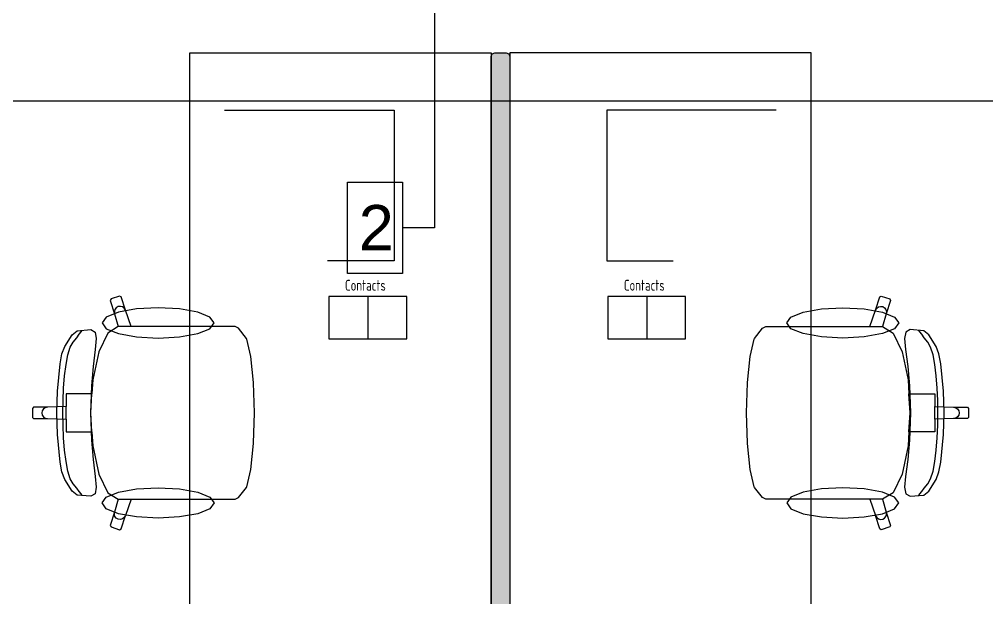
# Model space of a CAD drawing. Extents: x 25325 to 182345, y 3956 to 147305.
# Drawn here: x 91180.438 to 91182.461, y 73650.783 to 73651.992 of the extents above; entities that cross this region are included whole.
import ezdxf

# ---------------------------------------------------------------- set-up
doc = ezdxf.new("R2010")
doc.units = 0
doc.header["$MEASUREMENT"] = 0
for name, color, linetype in [('CAT6A CEILING PORTS', 5, 'CONTINUOUS'), ('CAT6A UNDERGROUND PORTS ROUTING', 1, 'CONTINUOUS'), ('CONTACTORS', 3, 'CONTINUOUS')]:
    doc.layers.add(name, color=color, linetype=linetype)
doc.styles.add('PDF Arial', font='arial.ttf')
doc.styles.add('Tabla_100', font='simplex.shx', dxfattribs={"width": 0.7, "height": 20})

# ---------------------------------------------------------------- blocks, each defined once
blk = doc.blocks.new('Sheet-Климатична и вентилационна система офис помещение етаж 4_1')
at = {"layer": 'CAT6A UNDERGROUND PORTS ROUTING', "true_color": 0xd8d8d8, "transparency": 33554687}
blk.add_hatch(color=254, dxfattribs=at).paths.add_polyline_path([(13.4594, 13.3669), (13.4649, 13.3692), (13.4672, 13.3748), (13.467, 14.6208), (13.4662, 14.6227), (13.4614, 14.6264), (13.4594, 14.6267), (13.4357, 14.6267), (13.4302, 14.6244), (13.4279, 14.6188), (13.4281, 13.3727), (13.4289, 13.3708), (13.4337, 13.3672), (13.4357, 13.3669)])
at = {"layer": 'CAT6A UNDERGROUND PORTS ROUTING', "color": 7, "transparency": 33554687}
for points in [[(13.3098, 14.9291), (13.3098, 14.2609)], [(13.1275, 14.3561), (13.2424, 14.3561), (13.2424, 14.1656), (13.1275, 14.1656), (13.1275, 14.3561)], [(13.3098, 14.2609), (13.2424, 14.2609)]]:
    blk.add_lwpolyline(points, dxfattribs=at)
at = {"layer": 'CAT6A UNDERGROUND PORTS ROUTING', "color": 253, "true_color": 0x9c9c9c, "transparency": 33554687}
for points in [[(12.798, 14.6267), (13.4279, 14.6267), (13.4279, 13.3669), (12.798, 13.3669), (12.798, 14.6267)], [(13.4279, 14.6188), (13.4302, 14.6244), (13.4357, 14.6267)], [(13.4279, 13.3748), (13.4279, 14.6188)], [(13.4357, 14.6267), (13.4594, 14.6267)], [(13.4594, 14.6267), (13.4649, 14.6244), (13.4672, 14.6188)], [(14.0971, 14.6267), (13.4672, 14.6267), (13.4672, 13.3669), (14.0971, 13.3669), (14.0971, 14.6267)], [(13.4672, 14.6188), (13.4672, 13.3748)], [(12.8707, 14.5066), (13.225, 14.5066)], [(12.8707, 14.5066), (12.8707, 14.5066)], [(13.225, 14.5066), (13.225, 14.1917)], [(14.0244, 14.5066), (13.6701, 14.5066)], [(13.6701, 14.5066), (13.6701, 14.1917)], [(14.0244, 14.5066), (14.0244, 14.5066)], [(13.225, 14.1917), (13.0861, 14.1917)], [(13.6701, 14.1917), (13.809, 14.1917)], [(12.663, 14.0886), (12.654, 14.1164), (12.651, 14.118), (12.6331, 14.1121), (12.6316, 14.1091), (12.6406, 14.0812), (12.6482, 14.0543), (12.6263, 14.0407), (12.6075, 14.0015), (12.595, 13.943), (12.5932, 13.9135), (12.5627, 13.9135), (12.5391, 13.9135), (12.5391, 13.8872), (12.4999, 13.8858), (12.4708, 13.8858), (12.4685, 13.8834), (12.4685, 13.8739), (12.4685, 13.8644), (12.4708, 13.862), (12.4999, 13.862), (12.5391, 13.8606), (12.5391, 13.8343), (12.5627, 13.8343), (12.5932, 13.8343), (12.595, 13.8048), (12.6075, 13.7462), (12.6263, 13.7071), (12.6482, 13.6935), (12.6406, 13.6666), (12.6316, 13.6387), (12.6331, 13.6357), (12.651, 13.6298), (12.654, 13.6313), (12.663, 13.6592)], [(14.2321, 14.0886), (14.2411, 14.1164), (14.2441, 14.118), (14.262, 14.1121), (14.2635, 14.1091), (14.2545, 14.0812), (14.2469, 14.0543), (14.2689, 14.0407), (14.2876, 14.0015), (14.3001, 13.943), (14.302, 13.9135), (14.3324, 13.9135), (14.356, 13.9135), (14.356, 13.8872), (14.3953, 13.8858), (14.4243, 13.8858), (14.4267, 13.8834), (14.4267, 13.8739), (14.4267, 13.8644), (14.4243, 13.862), (14.3953, 13.862), (14.356, 13.8606), (14.356, 13.8343), (14.3324, 13.8343), (14.302, 13.8343), (14.3001, 13.8048), (14.2876, 13.7462), (14.2689, 13.7071), (14.2469, 13.6935), (14.2545, 13.6666), (14.2635, 13.6387), (14.262, 13.6357), (14.2441, 13.6298), (14.2411, 13.6313), (14.2321, 13.6592)], [(12.7315, 14.0938), (12.6866, 14.0914), (12.6485, 14.0845), (12.6231, 14.0742), (12.6142, 14.0621), (12.6231, 14.0499), (12.6485, 14.0397), (12.6866, 14.0328), (12.7315, 14.0304), (12.7764, 14.0328), (12.8144, 14.0397), (12.8399, 14.0499), (12.8488, 14.0621), (12.8399, 14.0742), (12.8144, 14.0845), (12.7764, 14.0914), (12.7315, 14.0938)], [(12.6753, 14.0544), (12.663, 14.0886), (12.6607, 14.0926), (12.6571, 14.0955), (12.6527, 14.0967), (12.6481, 14.0962), (12.6441, 14.0939), (12.6413, 14.0903), (12.64, 14.0858), (12.6406, 14.0812)], [(14.1636, 14.0938), (14.2085, 14.0914), (14.2466, 14.0845), (14.272, 14.0742), (14.281, 14.0621), (14.272, 14.0499), (14.2466, 14.0397), (14.2085, 14.0328), (14.1636, 14.0304), (14.1187, 14.0328), (14.0807, 14.0397), (14.0552, 14.0499), (14.0463, 14.0621), (14.0552, 14.0742), (14.0807, 14.0845), (14.1187, 14.0914), (14.1636, 14.0938)], [(14.2198, 14.0544), (14.2321, 14.0886), (14.2344, 14.0926), (14.238, 14.0955), (14.2424, 14.0967), (14.247, 14.0962), (14.251, 14.0939), (14.2538, 14.0903), (14.2551, 14.0858), (14.2545, 14.0812)], [(12.5212, 13.9192), (12.5267, 13.9768), (12.5304, 13.9972), (12.5362, 14.0129), (12.552, 14.0373), (12.5623, 14.0456), (12.5908, 14.0482), (12.5998, 14.0429), (12.6022, 14.0294), (12.6002, 14.0066), (12.5956, 13.9709), (12.5919, 13.9308), (12.5901, 13.8739), (12.5919, 13.817), (12.5956, 13.7769), (12.6002, 13.7412), (12.6022, 13.7184), (12.5998, 13.7049), (12.5908, 13.6996), (12.5623, 13.7022), (12.552, 13.7105), (12.5362, 13.7349), (12.5304, 13.7506), (12.5267, 13.771), (12.5212, 13.8286), (12.5194, 13.8739), (12.5212, 13.9192)], [(12.5666, 14.0383), (12.5707, 14.0432), (12.5727, 14.0461)], [(12.6482, 13.6935), (12.6483, 13.6934), (12.6753, 13.6934), (12.84, 13.6934), (12.8684, 13.6934), (12.8928, 13.6934), (12.8996, 13.6969), (12.9162, 13.718), (12.9169, 13.7197), (12.9254, 13.7559), (12.931, 13.81), (12.9311, 13.8109), (12.933, 13.8739), (12.9311, 13.9369), (12.931, 13.9377), (12.9254, 13.9919), (12.9169, 14.028), (12.9162, 14.0297), (12.8996, 14.0508), (12.8928, 14.0544), (12.8684, 14.0544), (12.84, 14.0544), (12.6753, 14.0544), (12.6483, 14.0544), (12.6482, 14.0543)], [(14.2469, 13.6935), (14.2468, 13.6934), (14.2198, 13.6934), (14.0552, 13.6934), (14.0267, 13.6934), (14.0023, 13.6934), (13.9955, 13.6969), (13.9789, 13.718), (13.9782, 13.7197), (13.9698, 13.7559), (13.9641, 13.81), (13.9641, 13.8109), (13.9621, 13.8739), (13.9641, 13.9369), (13.9641, 13.9377), (13.9698, 13.9919), (13.9782, 14.028), (13.9789, 14.0297), (13.9955, 14.0508), (14.0023, 14.0544), (14.0267, 14.0544), (14.0552, 14.0544), (14.2198, 14.0544), (14.2468, 14.0544), (14.2469, 14.0543)], [(14.3739, 13.9192), (14.3685, 13.9768), (14.3647, 13.9972), (14.359, 14.0129), (14.3432, 14.0373), (14.3328, 14.0456), (14.3044, 14.0482), (14.2953, 14.0429), (14.2929, 14.0294), (14.2949, 14.0066), (14.2995, 13.9709), (14.3032, 13.9308), (14.305, 13.8739), (14.3032, 13.817), (14.2995, 13.7769), (14.2949, 13.7412), (14.2929, 13.7184), (14.2953, 13.7049), (14.3044, 13.6996), (14.3328, 13.7022), (14.3432, 13.7105), (14.359, 13.7349), (14.3647, 13.7506), (14.3685, 13.771), (14.3739, 13.8286), (14.3757, 13.8739), (14.3739, 13.9192)], [(14.3285, 14.0383), (14.3245, 14.0432), (14.3224, 14.0461)], [(12.5727, 13.7016), (12.5707, 13.7046), (12.5666, 13.7095), (12.5618, 13.7166), (12.5538, 13.7258), (12.5478, 13.7362), (12.5428, 13.7523), (12.539, 13.7727), (12.536, 13.7963), (12.534, 13.8218), (12.5329, 13.8481), (12.5325, 13.8739), (12.5329, 13.8996), (12.534, 13.9259), (12.536, 13.9515), (12.539, 13.9751), (12.5428, 13.9955), (12.5478, 14.0115), (12.5538, 14.0219), (12.5618, 14.0311), (12.5666, 14.0383)], [(14.3224, 13.7016), (14.3245, 13.7046), (14.3285, 13.7095), (14.3334, 13.7166), (14.3413, 13.7258), (14.3473, 13.7362), (14.3523, 13.7523), (14.3562, 13.7727), (14.3591, 13.7963), (14.3611, 13.8218), (14.3622, 13.8481), (14.3626, 13.8739), (14.3622, 13.8996), (14.3611, 13.9259), (14.3591, 13.9515), (14.3562, 13.9751), (14.3523, 13.9955), (14.3473, 14.0115), (14.3413, 14.0219), (14.3334, 14.0311), (14.3285, 14.0383)], [(12.5932, 13.8343), (12.5906, 13.8739), (12.5932, 13.9135)], [(14.302, 13.8343), (14.3045, 13.8739), (14.302, 13.9135)], [(12.4999, 13.8858), (12.4954, 13.8849), (12.4915, 13.8823), (12.489, 13.8784), (12.4881, 13.8739), (12.489, 13.8693), (12.4915, 13.8655), (12.4954, 13.8629), (12.4999, 13.862)], [(12.5391, 13.8606), (12.5391, 13.8739), (12.5391, 13.8872)], [(14.356, 13.8606), (14.356, 13.8739), (14.356, 13.8872)], [(14.3953, 13.8858), (14.3998, 13.8849), (14.4036, 13.8823), (14.4061, 13.8784), (14.407, 13.8739), (14.4061, 13.8693), (14.4036, 13.8655), (14.3998, 13.8629), (14.3953, 13.862)], [(12.7315, 13.654), (12.6866, 13.6564), (12.6485, 13.6633), (12.6231, 13.6736), (12.6142, 13.6857), (12.6231, 13.6978), (12.6485, 13.7081), (12.6866, 13.715), (12.7315, 13.7174), (12.7764, 13.715), (12.8144, 13.7081), (12.8399, 13.6978), (12.8488, 13.6857), (12.8399, 13.6736), (12.8144, 13.6633), (12.7764, 13.6564), (12.7315, 13.654)], [(14.1636, 13.654), (14.2085, 13.6564), (14.2466, 13.6633), (14.272, 13.6736), (14.281, 13.6857), (14.272, 13.6978), (14.2466, 13.7081), (14.2085, 13.715), (14.1636, 13.7174), (14.1187, 13.715), (14.0807, 13.7081), (14.0552, 13.6978), (14.0463, 13.6857), (14.0552, 13.6736), (14.0807, 13.6633), (14.1187, 13.6564), (14.1636, 13.654)], [(12.6753, 13.6934), (12.663, 13.6592), (12.6607, 13.6552), (12.6571, 13.6523), (12.6527, 13.651), (12.6481, 13.6516), (12.6441, 13.6538), (12.6413, 13.6575), (12.64, 13.6619), (12.6406, 13.6666)], [(14.2198, 13.6934), (14.2321, 13.6592), (14.2344, 13.6552), (14.238, 13.6523), (14.2424, 13.651), (14.247, 13.6516), (14.251, 13.6538), (14.2538, 13.6575), (14.2551, 13.6619), (14.2545, 13.6666)]]:
    blk.add_lwpolyline(points, dxfattribs=at)
at = {"layer": 'CAT6A UNDERGROUND PORTS ROUTING', "color": 7, "insert": (13.1511, 14.2141), "char_height": 0.094445, "attachment_point": 7, "style": 'PDF Arial'}
blk.add_mtext('\\W1.001005;2', dxfattribs=at)

msp = doc.modelspace()

# ---------------------------------------------------------------- linework, layer by layer
at = {"layer": 'CAT6A CEILING PORTS'}
msp.add_line((91178.3501, 73651.8214), (91186.4689, 73651.8214), dxfattribs=at)
at = {"layer": 'CONTACTORS'}
for p, q in [((91181.1672, 73651.4123), (91181.1672, 73651.3241)), ((91181.7505, 73651.4123), (91181.7505, 73651.3241))]:
    msp.add_line(p, q, dxfattribs=at)
for points in [[(91181.0858, 73651.4123), (91181.0858, 73651.3241), (91181.2485, 73651.3241), (91181.2485, 73651.4123)], [(91181.6692, 73651.4123), (91181.6692, 73651.3241), (91181.8319, 73651.3241), (91181.8319, 73651.4123)]]:
    msp.add_lwpolyline(points, close=True, dxfattribs=at)

# ---------------------------------------------------------------- block references
at = {"layer": 'CAT6A UNDERGROUND PORTS ROUTING'}
msp.add_blockref('Sheet-Климатична и вентилационна система офис помещение етаж 4_1', (91167.997, 73637.2953), dxfattribs=at)

# ---------------------------------------------------------------- texts
at = {"layer": 'CONTACTORS', "char_height": 0.0227, "attachment_point": 1, "style": 'Tabla_100'}
for insert in [(91181.1193, 73651.4475), (91181.7026, 73651.4475)]:
    msp.add_mtext_dynamic_manual_height_columns('Contacts', width=1.026008, gutter_width=0.1142, heights=[0], dxfattribs=dict(at, insert=insert))

doc.saveas('drawing.dxf')
